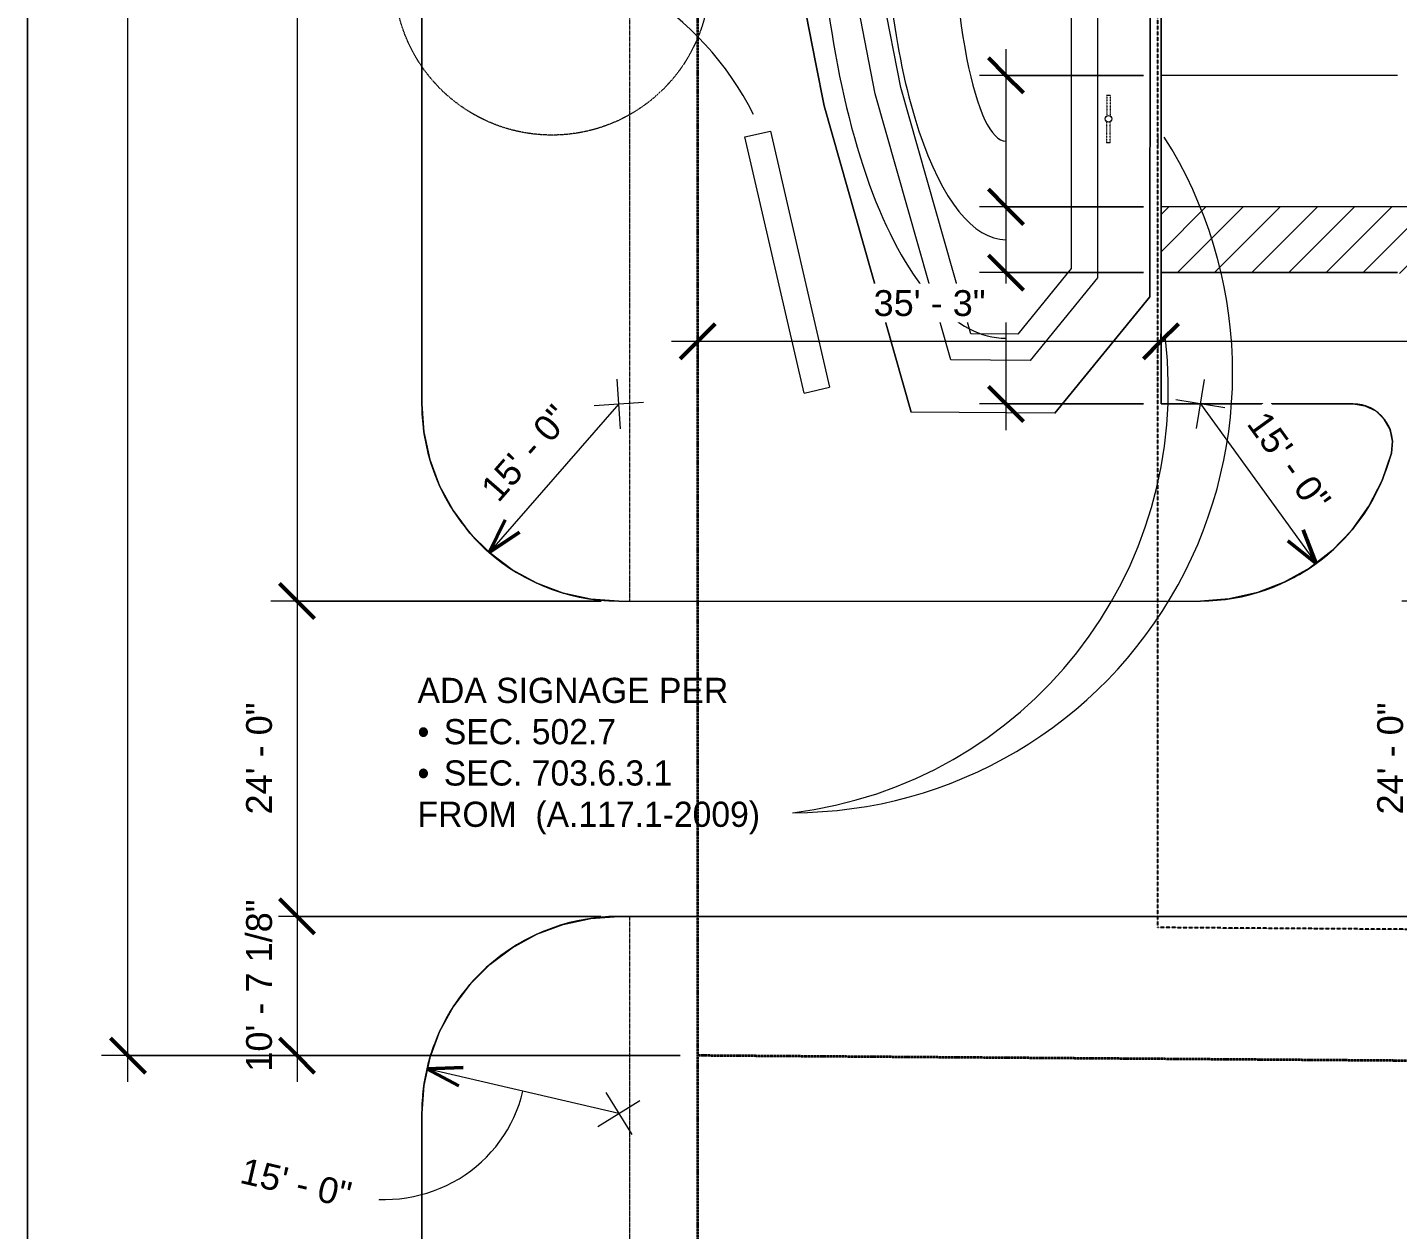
# Model space of a CAD drawing. Header units: inches. Extents: x 20008 to 27263, y -26025 to -19005.
# Drawn here: x 20372 to 21623, y -23677 to -22579 of the extents above; entities that cross this region are included whole.
import ezdxf

# ---------------------------------------------------------------- set-up
doc = ezdxf.new("R2010")
doc.units = ezdxf.units.IN
doc.header["$MEASUREMENT"] = 0
for name, pattern in [('Center 1_4_', [0.53125, 0.25, -0.09375, 0.09375, -0.09375]), ('Dash', [0.25, 0.125, -0.125]), ('Hidden', [0.28125, 0.1875, -0.09375]), ('Hidden 1_8_', [0.1875, 0.125, -0.0625])]:
    doc.linetypes.add(name, pattern=pattern)
for name, color, linetype, lineweight in [('A-ANNO-DIMS', 211, 'Continuous', 9), ('A-ANNO-DIMS-256', 211, 'Continuous', 9), ('A-DETL', 90, 'Continuous', 9), ('A-DETL-GENF', 92, 'Continuous', 9), ('A-DETL-HDLN', 90, 'Hidden 1_8_', 9), ('A-PROP-SBCK', 71, 'Hidden', 25), ('BMP', 80, 'Continuous', 13), ('C-TOPO', 7, 'Continuous', 9), ('Conc', 7, 'Continuous', 13), ('E-LITE-EQPM', 33, 'Continuous', 9), ('E-LITE-EQPM-HDLN', 30, 'Dash', 9), ('EOP-EX', 125, 'Continuous', 13), ('EOP-PR', 4, 'Continuous', 13), ('G-ANNO-TEXT', 231, 'Continuous', 9), ('PAINT', 190, 'Continuous', 9), ('PROP', 3, 'Center 1_4_', 35)]:
    doc.layers.add(name, color=color, linetype=linetype, lineweight=lineweight)
doc.styles.add('Arial_2', font='arial.ttf', dxfattribs={"height": 23.60479})
doc.styles.add('Century Gothic', font='GOTHIC.TTF', dxfattribs={"height": 22.993789})
doc.dimstyles.new('Arrow_-_3_32__Arial', dxfattribs={"dimscale": 12, "dimtxt": 24, "dimasz": 2.666667, "dimexe": 2, "dimexo": 0, "dimgap": 1.333333, "dimtad": 1, "dimjust": 3, "dimdec": 5, "dimrnd": 0.03125, "dimzin": 1, "dimdsep": 46, "dimlunit": 4, "dimtxsty": 'Arial_2', "dimblk1": 'OPEN30', "dimblk2": 'OPEN30', "dimsah": 1, "dimcen": 0.09, "dimazin": 0, "dimtfac": 1, "dimtdec": 4, "dimtix": 1, "dimtmove": 0, "dimatfit": 2, "dimfxl": 1, "dimtvp": 1, "dimtfill": 1, "dimfrac": 2, "dimtolj": 1, "dimtzin": 0, "dimarcsym": 2})
doc.dimstyles.new('Arrow_-_3_32__Arial_1', dxfattribs={"dimscale": 12, "dimtxt": 24, "dimasz": 2.666667, "dimexe": 2, "dimexo": 0, "dimgap": 1.333333, "dimtad": 1, "dimjust": 3, "dimdec": 5, "dimrnd": 0.03125, "dimzin": 1, "dimdsep": 46, "dimlunit": 4, "dimtxsty": 'Arial_2', "dimblk1": 'OPEN30', "dimblk2": 'OPEN30', "dimsah": 1, "dimcen": 0.09, "dimazin": 0, "dimtfac": 1, "dimtdec": 4, "dimtix": 1, "dimtmove": 0, "dimatfit": 2, "dimfxl": 1, "dimtvp": 1, "dimtfill": 1, "dimfrac": 2, "dimtolj": 1, "dimtzin": 0, "dimarcsym": 2})
doc.dimstyles.new('Linear_-_3_32__Arial', dxfattribs={"dimscale": 12, "dimtxt": 24, "dimasz": 2.666667, "dimexe": 2, "dimexo": 1.333333, "dimgap": 1.333333, "dimtad": 1, "dimdec": 4, "dimrnd": 0.0625, "dimzin": 1, "dimdsep": 46, "dimlunit": 4, "dimtxsty": 'Arial_2', "dimblk1": 'OBLIQUE', "dimblk2": 'OBLIQUE', "dimsah": 1, "dimcen": 0.09, "dimdle": 2, "dimazin": 0, "dimtfac": 1, "dimtdec": 4, "dimtix": 1, "dimtmove": 1, "dimatfit": 3, "dimfxl": 1, "dimtvp": 1, "dimtfill": 1, "dimfrac": 2, "dimtolj": 1, "dimtzin": 0, "dimarcsym": 2})
doc.dimstyles.new('Linear_-_3_32__Arial_1', dxfattribs={"dimscale": 12, "dimtxt": 24, "dimasz": 2.666667, "dimexe": 2, "dimexo": 1.333333, "dimgap": 1.333333, "dimtad": 1, "dimdec": 4, "dimrnd": 0.0625, "dimzin": 1, "dimdsep": 46, "dimlunit": 4, "dimtxsty": 'Arial_2', "dimblk1": 'OBLIQUE', "dimblk2": 'OBLIQUE', "dimsah": 1, "dimcen": 0.09, "dimdle": 2, "dimazin": 0, "dimtfac": 1, "dimtdec": 4, "dimtix": 1, "dimtmove": 0, "dimatfit": 3, "dimfxl": 1, "dimtvp": 1, "dimtfill": 1, "dimfrac": 2, "dimtolj": 1, "dimtzin": 0, "dimarcsym": 2})

# ---------------------------------------------------------------- blocks, each defined once
blk = doc.blocks.new('Lighting-Street_Cooper_Navion-Lumark_4-6-LED-Squares - The Caretaker LED-964008-Site Plan - Phase 1')
at = {"layer": 'E-LITE-EQPM'}
blk.add_line((-1.7, -10.7), (1.6, -10.7), dxfattribs=at)
blk.add_circle((0, -32.4), 3, dxfattribs=at)
at = {"layer": 'E-LITE-EQPM-HDLN'}
for p, q in [((-1.5, -10.7), (-1.5, -29.9)), ((1.5, -10.7), (1.5, -29.9))]:
    blk.add_line(p, q, dxfattribs=at)
blk = doc.blocks.new('DIMBLOCK35-Site Plan - Phase 1')
at = {"layer": 'A-ANNO-DIMS-256', "lineweight": 50, "transparency": 16777216}
for p, q in [((21651.2, -19441.1), (21635.2, -19425.1)), ((21651.2, -19441.1), (21667.2, -19457.1)), ((21651.2, -23103.1), (21635.2, -23087.1)), ((21651.2, -23103.1), (21667.2, -23119.1))]:
    blk.add_line(p, q, dxfattribs=at)
at = {"layer": 'A-ANNO-DIMS-256', "transparency": 16777216}
for p, q in [((21651.2, -19417.1), (21651.2, -23103.1)), ((21657.9, -19441.1), (21627.2, -19441.1)), ((21651.2, -19441.1), (21657.9, -19441.1)), ((22015.2, -23103.1), (21627.2, -23103.1)), ((21651.2, -23103.1), (22015.2, -23103.1))]:
    blk.add_line(p, q, dxfattribs=at)
at = {"layer": 'A-ANNO-DIMS-256', "color": 0, "transparency": 16777216, "insert": (21604.6, -21332.1), "char_height": 23.6, "width": 144, "attachment_point": 1, "rotation": 90, "line_spacing_factor": 0.938532, "style": 'Arial_2', "bg_fill": 3, "box_fill_scale": 1.25, "bg_fill_color": 0, "bg_fill_transparency": 0}
blk.add_mtext('305\' - 2"', dxfattribs=at)
blk = doc.blocks.new('_Oblique')
at = {"color": 0, "linetype": 'ByBlock', "lineweight": -2}
blk.add_line((-0.5, -0.5), (0.5, 0.5), dxfattribs=at)
blk = doc.blocks.new('DIMBLOCK36-Site Plan - Phase 1')
at = {"layer": 'A-ANNO-DIMS-256', "lineweight": 50, "transparency": 16777216}
for p, q in [((21651.2, -23103.1), (21635.2, -23087.1)), ((21651.2, -23103.1), (21667.2, -23119.1)), ((21651.2, -23391.1), (21635.2, -23375.1)), ((21651.2, -23391.1), (21667.2, -23407.1))]:
    blk.add_line(p, q, dxfattribs=at)
at = {"layer": 'A-ANNO-DIMS-256', "transparency": 16777216}
for p, q in [((22015.2, -23103.1), (21627.2, -23103.1)), ((21651.2, -23103.1), (21651.2, -23415.1)), ((21651.2, -23103.1), (22015.2, -23103.1)), ((21657.9, -23391.1), (21627.2, -23391.1)), ((21651.2, -23391.1), (21657.9, -23391.1))]:
    blk.add_line(p, q, dxfattribs=at)
at = {"layer": 'A-ANNO-DIMS-256', "color": 0, "transparency": 16777216, "insert": (21604.6, -23298), "char_height": 23.6, "width": 122.289, "attachment_point": 1, "rotation": 90, "line_spacing_factor": 0.938532, "style": 'Arial_2', "bg_fill": 3, "box_fill_scale": 1.25, "bg_fill_color": 0, "bg_fill_transparency": 0}
blk.add_mtext('24\' - 0"', dxfattribs=at)
blk = doc.blocks.new('DIMBLOCK38-Site Plan - Phase 1')
at = {"layer": 'A-ANNO-DIMS-256', "lineweight": 50, "transparency": 16777216}
for p, q in [((20618.5, -19729.1), (20602.5, -19713.1)), ((20618.5, -19729.1), (20634.5, -19745.1)), ((20618.5, -23103.1), (20602.5, -23087.1)), ((20618.5, -23103.1), (20634.5, -23119.1))]:
    blk.add_line(p, q, dxfattribs=at)
at = {"layer": 'A-ANNO-DIMS-256', "transparency": 16777216}
for p, q in [((20896.2, -19729.1), (20594.5, -19729.1)), ((20618.5, -19729.1), (20618.5, -23103.1)), ((20618.5, -19729.1), (20896.2, -19729.1)), ((20896.2, -23103.1), (20594.5, -23103.1)), ((20618.5, -23103.1), (20896.2, -23103.1))]:
    blk.add_line(p, q, dxfattribs=at)
at = {"layer": 'A-ANNO-DIMS-256', "color": 0, "transparency": 16777216, "insert": (20571.9, -21476.1), "char_height": 23.6, "width": 144, "attachment_point": 1, "rotation": 90, "line_spacing_factor": 0.938532, "style": 'Arial_2', "bg_fill": 3, "box_fill_scale": 1.25, "bg_fill_color": 0, "bg_fill_transparency": 0}
blk.add_mtext('281\' - 2"', dxfattribs=at)
blk = doc.blocks.new('DIMBLOCK39-Site Plan - Phase 1')
at = {"layer": 'A-ANNO-DIMS-256', "lineweight": 50, "transparency": 16777216}
for p, q in [((20618.5, -23103.1), (20602.5, -23087.1)), ((20618.5, -23103.1), (20634.5, -23119.1)), ((20618.5, -23391.1), (20602.5, -23375.1)), ((20618.5, -23391.1), (20634.5, -23407.1))]:
    blk.add_line(p, q, dxfattribs=at)
at = {"layer": 'A-ANNO-DIMS-256', "transparency": 16777216}
for p, q in [((20896.2, -23103.1), (20594.5, -23103.1)), ((20618.5, -23103.1), (20618.5, -23391.1)), ((20618.5, -23103.1), (20896.2, -23103.1)), ((20896.2, -23391.1), (20594.5, -23391.1)), ((20618.5, -23391.1), (20896.2, -23391.1))]:
    blk.add_line(p, q, dxfattribs=at)
at = {"layer": 'A-ANNO-DIMS-256', "color": 0, "transparency": 16777216, "insert": (20571.9, -23298), "char_height": 23.6, "width": 122.289, "attachment_point": 1, "rotation": 90, "line_spacing_factor": 0.938532, "style": 'Arial_2', "bg_fill": 3, "box_fill_scale": 1.25, "bg_fill_color": 0, "bg_fill_transparency": 0}
blk.add_mtext('24\' - 0"', dxfattribs=at)
blk = doc.blocks.new('DIMBLOCK40-Site Plan - Phase 1')
at = {"layer": 'A-ANNO-DIMS-256', "lineweight": 50, "transparency": 16777216}
for p, q in [((20618.5, -23391.1), (20602.5, -23375.1)), ((20618.5, -23391.1), (20634.5, -23407.1)), ((20618.5, -23518.2), (20602.5, -23502.2)), ((20618.5, -23518.2), (20634.5, -23534.2))]:
    blk.add_line(p, q, dxfattribs=at)
at = {"layer": 'A-ANNO-DIMS-256', "transparency": 16777216}
for p, q in [((20896.2, -23391.1), (20594.5, -23391.1)), ((20618.5, -23391.1), (20618.5, -23542.2)), ((20618.5, -23391.1), (20896.2, -23391.1)), ((20968.2, -23518.2), (20594.5, -23518.2)), ((20618.5, -23518.2), (20968.2, -23518.2))]:
    blk.add_line(p, q, dxfattribs=at)
at = {"layer": 'A-ANNO-DIMS-256', "color": 0, "transparency": 16777216, "insert": (20571.9, -23532.9), "char_height": 23.605, "width": 187.865, "attachment_point": 1, "rotation": 90, "line_spacing_factor": 0.938532, "style": 'Arial_2', "bg_fill": 3, "box_fill_scale": 1.25, "bg_fill_color": 0, "bg_fill_transparency": 0}
blk.add_mtext('10\' - 7 1/8"', dxfattribs=at)
blk = doc.blocks.new('DIMBLOCK43-Site Plan - Phase 1')
at = {"layer": 'A-ANNO-DIMS-256', "transparency": 16777216}
for p, q in [((20913.8, -22945.7), (20910.7, -22900.5)), ((20912.2, -22923.1), (20793.9, -23058.7)), ((20889.7, -22924.6), (20934.8, -22921.6))]:
    blk.add_line(p, q, dxfattribs=at)
at = {"layer": 'A-ANNO-DIMS-256', "lineweight": 50, "transparency": 16777216}
for q in [(20808.4, -23028.9), (20821.4, -23040.2)]:
    blk.add_line((20793.9, -23058.7), q, dxfattribs=at)
at = {"layer": 'A-ANNO-DIMS-256', "transparency": 16777216}
blk.add_arc((20912.2, -22923.1), 180, 221.2422, 236.5211, dxfattribs=at)
at = {"layer": 'A-ANNO-DIMS-256', "color": 0, "transparency": 16777216, "insert": (20784.4, -22998.6), "char_height": 23.6, "width": 122.289, "attachment_point": 1, "rotation": 48.8817, "line_spacing_factor": 0.938532, "style": 'Arial_2', "bg_fill": 3, "box_fill_scale": 1.25, "bg_fill_color": 0, "bg_fill_transparency": 0}
blk.add_mtext('15\' - 0"', dxfattribs=at)
blk = doc.blocks.new('_Open30')
at = {"color": 0, "linetype": 'ByBlock', "lineweight": -2}
for p, q in [((-1, 0.268), (0, 0)), ((0, 0), (-1, -0.268)), ((0, 0), (-1, 0))]:
    blk.add_line(p, q, dxfattribs=at)
blk = doc.blocks.new('DIMBLOCK44-Site Plan - Phase 1')
at = {"layer": 'A-ANNO-DIMS-256', "lineweight": 50, "transparency": 16777216}
for q in [(20770, -23529.2), (20766.1, -23545.9)]:
    blk.add_line((20736.9, -23530.3), q, dxfattribs=at)
at = {"layer": 'A-ANNO-DIMS-256', "transparency": 16777216}
for p, q in [((20912.2, -23571.1), (20736.9, -23530.3)), ((20900.3, -23551.9), (20924.2, -23590.3)), ((20893, -23583), (20931.4, -23559.1))]:
    blk.add_line(p, q, dxfattribs=at)
blk.add_arc((20912.2, -23571.1), 180, 159.265, 174.5439, dxfattribs=at)
blk.add_ellipse((20696.1, -23520.8), major_axis=(-128.5, 29.9), ratio=0.975635, start_param=1.570796, end_param=3.141593, dxfattribs=at)
at = {"layer": 'A-ANNO-DIMS-256', "color": 0, "transparency": 16777216, "insert": (20570.4, -23611.2), "char_height": 23.6, "width": 122.289, "attachment_point": 1, "rotation": 346.9044, "line_spacing_factor": 0.938532, "style": 'Arial_2', "bg_fill": 3, "box_fill_scale": 1.25, "bg_fill_color": 0, "bg_fill_transparency": 0}
blk.add_mtext('15\' - 0"', dxfattribs=at)
blk = doc.blocks.new('DIMBLOCK54-Site Plan - Phase 1')
at = {"layer": 'A-ANNO-DIMS-256', "lineweight": 50, "transparency": 16777216}
for p, q in [((20464, -19438.2), (20448, -19422.2)), ((20464, -19438.2), (20480, -19454.2)), ((20464, -23518.2), (20448, -23502.2)), ((20464, -23518.2), (20480, -23534.2))]:
    blk.add_line(p, q, dxfattribs=at)
at = {"layer": 'A-ANNO-DIMS-256', "transparency": 16777216}
for p, q in [((21388.2, -19438.2), (20440, -19438.2)), ((20464, -23542.2), (20464, -19438.2)), ((20464, -19438.2), (21388.2, -19438.2)), ((20968.2, -23518.2), (20440, -23518.2)), ((20464, -23518.2), (20968.2, -23518.2))]:
    blk.add_line(p, q, dxfattribs=at)
at = {"layer": 'A-ANNO-DIMS-256', "color": 0, "transparency": 16777216, "insert": (20417.4, -21538.2), "char_height": 23.6, "width": 144, "attachment_point": 1, "rotation": 90, "line_spacing_factor": 0.938532, "style": 'Arial_2', "bg_fill": 3, "box_fill_scale": 1.25, "bg_fill_color": 0, "bg_fill_transparency": 0}
blk.add_mtext('340\' - 0"', dxfattribs=at)
blk = doc.blocks.new('DIMBLOCK59-Site Plan - Phase 1')
at = {"layer": 'A-ANNO-DIMS-256', "transparency": 16777216}
for p, q in [((21265.6, -22599.1), (21265.6, -22743.1)), ((21391.2, -22623.1), (21241.6, -22623.1)), ((21265.6, -22623.1), (21391.2, -22623.1)), ((21391.2, -22743.1), (21241.6, -22743.1)), ((21265.6, -22743.1), (21391.2, -22743.1))]:
    blk.add_line(p, q, dxfattribs=at)
at = {"layer": 'A-ANNO-DIMS-256', "lineweight": 50, "transparency": 16777216}
for p, q in [((21265.6, -22623.1), (21249.6, -22607.1)), ((21265.6, -22623.1), (21281.6, -22639.1)), ((21265.6, -22743.1), (21249.6, -22727.1)), ((21265.6, -22743.1), (21281.6, -22759.1))]:
    blk.add_line(p, q, dxfattribs=at)
at = {"layer": 'A-ANNO-DIMS-256', "transparency": 16777216}
blk.add_ellipse((21265.6, -22423.3), major_axis=(0, 259.8), ratio=0.194924, start_param=1.570796, end_param=3.141593, dxfattribs=at)
at = {"layer": 'A-ANNO-DIMS-256', "color": 0, "transparency": 16777216, "insert": (21202.8, -22423.3), "char_height": 23.605, "width": 537.009, "attachment_point": 1, "rotation": 90, "line_spacing_factor": 0.938532, "style": 'Arial_2', "bg_fill": 3, "box_fill_scale": 1.25, "bg_fill_color": 0, "bg_fill_transparency": 0}
blk.add_mtext('10\' - 0" (ACCESSIBLE STALL)', dxfattribs=at)
blk = doc.blocks.new('DIMBLOCK60-Site Plan - Phase 1')
at = {"layer": 'A-ANNO-DIMS-256', "lineweight": 50, "transparency": 16777216}
for p, q in [((21265.6, -22743.1), (21249.6, -22727.1)), ((21265.6, -22743.1), (21281.6, -22759.1)), ((21265.6, -22803.1), (21249.6, -22787.1)), ((21265.6, -22803.1), (21281.6, -22819.1))]:
    blk.add_line(p, q, dxfattribs=at)
at = {"layer": 'A-ANNO-DIMS-256', "transparency": 16777216}
for p, q in [((21391.2, -22743.1), (21241.6, -22743.1)), ((21265.6, -22743.1), (21265.6, -22803.1)), ((21265.6, -22743.1), (21391.2, -22743.1)), ((21391.2, -22803.1), (21241.6, -22803.1)), ((21265.6, -22803.1), (21391.2, -22803.1))]:
    blk.add_line(p, q, dxfattribs=at)
blk.add_ellipse((21265.6, -22434.3), major_axis=(0, 338.8), ratio=0.331354, start_param=1.570796, end_param=3.141593, dxfattribs=at)
at = {"layer": 'A-ANNO-DIMS-256', "color": 0, "transparency": 16777216, "insert": (21141.1, -22434.3), "char_height": 23.605, "width": 421.809, "attachment_point": 1, "rotation": 90, "line_spacing_factor": 0.938532, "style": 'Arial_2', "bg_fill": 3, "box_fill_scale": 1.25, "bg_fill_color": 0, "bg_fill_transparency": 0}
blk.add_mtext('5\' - 0" (ACCESS AISLE)', dxfattribs=at)
blk = doc.blocks.new('DIMBLOCK61-Site Plan - Phase 1')
at = {"layer": 'A-ANNO-DIMS-256', "lineweight": 50, "transparency": 16777216}
for p, q in [((21265.6, -22803.1), (21249.6, -22787.1)), ((21265.6, -22803.1), (21281.6, -22819.1)), ((21265.6, -22923.1), (21249.6, -22907.1)), ((21265.6, -22923.1), (21281.6, -22939.1))]:
    blk.add_line(p, q, dxfattribs=at)
at = {"layer": 'A-ANNO-DIMS-256', "transparency": 16777216}
for p, q in [((21391.2, -22803.1), (21241.6, -22803.1)), ((21265.6, -22803.1), (21265.6, -22947.1)), ((21265.6, -22803.1), (21391.2, -22803.1)), ((21391.2, -22923.1), (21241.6, -22923.1)), ((21265.6, -22923.1), (21391.2, -22923.1))]:
    blk.add_line(p, q, dxfattribs=at)
blk.add_ellipse((21265.6, -22410.6), major_axis=(0, 452.5), ratio=0.380424, start_param=1.570796, end_param=3.141593, dxfattribs=at)
at = {"layer": 'A-ANNO-DIMS-256', "color": 0, "transparency": 16777216, "insert": (21081.2, -22410.6), "char_height": 23.605, "width": 628.726, "attachment_point": 1, "rotation": 90, "line_spacing_factor": 0.938532, "style": 'Arial_2', "bg_fill": 3, "box_fill_scale": 1.25, "bg_fill_color": 0, "bg_fill_transparency": 0}
blk.add_mtext('10\' - 0" (VAN ACCESSIBLE STALL)', dxfattribs=at)
blk = doc.blocks.new('DIMBLOCK62-Site Plan - Phase 1')
at = {"layer": 'A-ANNO-DIMS-256', "transparency": 16777216}
for p, q in [((21439.7, -22945.4), (21446.8, -22900.7)), ((21465.6, -22926.7), (21420.9, -22919.5)), ((21443.2, -22923.1), (21548.8, -23068.9))]:
    blk.add_line(p, q, dxfattribs=at)
at = {"layer": 'A-ANNO-DIMS-256', "lineweight": 50, "transparency": 16777216}
for q in [(21537, -23038), (21523.1, -23048)]:
    blk.add_line((21548.8, -23068.9), q, dxfattribs=at)
at = {"layer": 'A-ANNO-DIMS-256', "transparency": 16777216}
blk.add_arc((21443.2, -22923.1), 180, 298.2553, 313.5341, dxfattribs=at)
at = {"layer": 'A-ANNO-DIMS-256', "color": 0, "transparency": 16777216, "insert": (21503.9, -22927.4), "char_height": 23.6, "width": 122.289, "attachment_point": 1, "rotation": 305.8947, "line_spacing_factor": 0.938532, "style": 'Arial_2', "bg_fill": 3, "box_fill_scale": 1.25, "bg_fill_color": 0, "bg_fill_transparency": 0}
blk.add_mtext('15\' - 0"', dxfattribs=at)
blk = doc.blocks.new('DIMBLOCK71-Site Plan - Phase 1')
at = {"layer": 'A-ANNO-DIMS-256', "lineweight": 50, "transparency": 16777216}
for p, q in [((20984.2, -22865.8), (21000.2, -22849.8)), ((21407.2, -22865.8), (21423.2, -22849.8)), ((20984.2, -22865.8), (20968.2, -22881.8)), ((21407.2, -22865.8), (21391.2, -22881.8))]:
    blk.add_line(p, q, dxfattribs=at)
at = {"layer": 'A-ANNO-DIMS-256', "transparency": 16777216}
for p, q in [((20960.2, -22865.8), (21407.2, -22865.8)), ((20984.2, -22859.1), (20984.2, -22889.8)), ((20984.2, -22865.8), (20984.2, -22859.1)), ((21407.2, -22859.1), (21407.2, -22889.8)), ((21407.2, -22865.8), (21407.2, -22859.1))]:
    blk.add_line(p, q, dxfattribs=at)
at = {"layer": 'A-ANNO-DIMS-256', "color": 0, "transparency": 16777216, "insert": (21144.8, -22819.2), "char_height": 23.6, "width": 122.289, "attachment_point": 1, "line_spacing_factor": 0.938532, "style": 'Arial_2', "bg_fill": 3, "box_fill_scale": 1.25, "bg_fill_color": 0, "bg_fill_transparency": 0}
blk.add_mtext('35\' - 3"', dxfattribs=at)
blk = doc.blocks.new('DIMBLOCK72-Site Plan - Phase 1')
at = {"layer": 'A-ANNO-DIMS-256', "transparency": 16777216}
for p, q in [((22058.1, -22806.8), (22058.1, -22889.8)), ((22058.1, -22865.8), (22058.1, -22806.8)), ((21407.2, -22859.1), (21407.2, -22889.8)), ((21407.2, -22865.8), (21407.2, -22859.1)), ((21407.2, -22865.8), (22058.1, -22865.8))]:
    blk.add_line(p, q, dxfattribs=at)
at = {"layer": 'A-ANNO-DIMS-256', "lineweight": 50, "transparency": 16777216}
for p, q in [((21407.2, -22865.8), (21423.2, -22849.8)), ((22058.1, -22865.8), (22074.1, -22849.8)), ((21407.2, -22865.8), (21391.2, -22881.8)), ((22058.1, -22865.8), (22042.1, -22881.8))]:
    blk.add_line(p, q, dxfattribs=at)
at = {"layer": 'A-ANNO-DIMS-256', "color": 0, "transparency": 16777216, "insert": (21654.4, -22819.2), "char_height": 23.605, "width": 187.865, "attachment_point": 1, "line_spacing_factor": 0.938532, "style": 'Arial_2', "bg_fill": 3, "box_fill_scale": 1.25, "bg_fill_color": 0, "bg_fill_transparency": 0}
blk.add_mtext('54\' - 2 7/8"', dxfattribs=at)

msp = doc.modelspace()

# ---------------------------------------------------------------- hatches: boundary and pattern name
at = {"layer": 'A-DETL-GENF'}
h = msp.add_hatch(dxfattribs=at)
h.set_pattern_fill('FP_35', color=9, style=0, pattern_type=2)
h.set_pattern_definition([(45, (0, 0), (-16.970563, 16.970563), [])])
h.paths.add_polyline_path([(21863.235225, -22952.067479), (21911.235225, -22952.067479), (21911.235225, -22892.070698), (21880.349, -22892.070698), (21640.343814, -22743.085554), (21407.235225, -22743.085554), (21407.235225, -22803.085554), (21623.235225, -22803.085554)], flags=0)

# ---------------------------------------------------------------- linework, layer by layer
at = {"layer": 'A-DETL'}
for p, q in [((21027.334615, -22679.288371), (21050.719497, -22673.889545)), ((21081.322868, -22913.137186), (21027.334615, -22679.288371)), ((21050.719497, -22673.889545), (21104.70775, -22907.738361)), ((21404.735225, -22688.069088), (21404.735225, -22676.069088)), ((21404.735225, -22874.069088), (21404.735225, -22862.069088)), ((21081.322868, -22913.137186), (21104.70775, -22907.738361))]:
    msp.add_line(p, q, dxfattribs=at)
at = {"layer": 'A-DETL-HDLN'}
for p, q in [((20922.235225, -23103.085554), (20922.235225, -19729.085554)), ((20922.235225, -26001.602101), (20922.235225, -23391.085554))]:
    msp.add_line(p, q, dxfattribs=at)
msp.add_circle((20851.177101, -22533.584291), 144, dxfattribs=at)
at = {"layer": 'A-PROP-SBCK'}
for p, q in [((21404.235225, -23401.253705), (21404.235225, -19198.180554)), ((23472.145187, -23416.400504), (21404.235225, -23401.253705))]:
    msp.add_line(p, q, dxfattribs=at)
at = {"layer": 'BMP'}
for p, q in [((21326.833739, -19946.555563), (21325.162085, -22799.518347)), ((21350.834664, -19944.984334), (21349.157081, -22808.066025)), ((21398.836513, -19941.841877), (21397.147072, -22825.161381)), ((21146.384577, -22639.801581), (21095.225705, -22378.516766)), ((21169.745044, -22634.20781), (21119.187369, -22375.9935)), ((21099.663643, -22650.989122), (21047.302377, -22383.563299)), ((21215.436262, -22882.947735), (21146.384577, -22639.801581)), ((21233.607113, -22859.080187), (21169.745044, -22634.20781)), ((21179.094559, -22930.682831), (21099.663643, -22650.989122)), ((21325.162085, -22799.518347), (21276.36223, -22859.393355)), ((21349.157081, -22808.066025), (21287.694959, -22883.477008)), ((21397.147072, -22825.161381), (21310.360418, -22931.644313)), ((21276.36223, -22859.393355), (21233.607113, -22859.080187)), ((21287.694959, -22883.477008), (21215.436262, -22882.947735)), ((21310.360418, -22931.644313), (21179.094559, -22930.682831))]:
    msp.add_line(p, q, dxfattribs=at)
at = {"layer": 'C-TOPO'}
for p, q in [((20372.235352, -23271.508301), (20372.235352, -19120.002101)), ((20372.235352, -19120.002101), (20372.235352, -23271.508301)), ((20732.235352, -19909.085449), (20732.235352, -22923.084961)), ((20732.235352, -22923.084961), (20732.235352, -19909.085449)), ((21407.235352, -22743.085554), (21407.235352, -22323.827637)), ((21407.235352, -22323.827637), (21407.235352, -22743.085554)), ((21397.435547, -22332.80127), (21397.146973, -22825.161621)), ((21397.146973, -22825.161621), (21397.435547, -22332.80127)), ((21092.103516, -22612.374023), (21047.302734, -22383.563965)), ((21047.302734, -22383.563965), (21092.103516, -22612.374023)), ((21099.663574, -22650.98877), (21092.103516, -22612.374023)), ((21092.103516, -22612.374023), (21099.663574, -22650.98877)), ((21179.094727, -22930.683105), (21099.663574, -22650.98877)), ((21099.663574, -22650.98877), (21179.094727, -22930.683105)), ((21407.235352, -22803.085554), (21407.235352, -22743.085554)), ((21407.235352, -22743.085554), (21407.235352, -22803.085554)), ((21407.235352, -22923.084961), (21407.235352, -22803.085554)), ((21407.235352, -22803.085554), (21407.235352, -22923.084961)), ((21310.36084, -22931.644043), (21397.146973, -22825.161621)), ((21310.36084, -22931.644043), (21397.146973, -22825.161621)), ((20732.235352, -22923.084961), (20733.496582, -22940.726074)), ((20733.496582, -22940.726074), (20732.235352, -22923.084961)), ((21310.36084, -22931.644043), (21179.094727, -22930.683105)), ((21310.36084, -22931.644043), (21179.094727, -22930.683105)), ((21582.662109, -22923.084961), (21407.235352, -22923.084961)), ((21407.235352, -22923.084961), (21582.662109, -22923.084961)), ((21593.436035, -22924.73584), (21582.662109, -22923.084961)), ((21582.662109, -22923.084961), (21593.436035, -22924.73584)), ((21603.221191, -22929.533203), (21593.436035, -22924.73584)), ((21593.436035, -22924.73584), (21603.221191, -22929.533203)), ((21611.122559, -22937.040527), (21603.221191, -22929.533203)), ((21603.221191, -22929.533203), (21611.122559, -22937.040527)), ((20733.496582, -22940.726074), (20734.067871, -22948.702148)), ((20734.067871, -22948.702148), (20733.496582, -22940.726074)), ((21616.416504, -22946.567871), (21611.122559, -22937.040527)), ((21611.122559, -22937.040527), (21616.416504, -22946.567871)), ((20734.067871, -22948.702148), (20739.525879, -22973.797852)), ((20739.525879, -22973.797852), (20734.067871, -22948.702148)), ((21618.615234, -22957.242188), (21616.416504, -22946.567871)), ((21616.416504, -22946.567871), (21618.615234, -22957.242188)), ((21609.086426, -22993.038574), (21617.519531, -22968.084961)), ((21617.519531, -22968.084961), (21609.086426, -22993.038574)), ((21617.519531, -22968.084961), (21618.615234, -22957.242188)), ((21618.615234, -22957.242188), (21617.519531, -22968.084961)), ((20739.525879, -22973.797852), (20748.500977, -22997.86084)), ((20748.500977, -22997.86084), (20739.525879, -22973.797852)), ((21597.102539, -23016.492188), (21609.086426, -22993.038574)), ((21609.086426, -22993.038574), (21597.102539, -23016.492188)), ((20748.500977, -22997.86084), (20760.810059, -23020.400391)), ((20760.810059, -23020.400391), (20748.500977, -22997.86084)), ((21581.824219, -23037.946289), (21597.102539, -23016.492188)), ((21597.102539, -23016.492188), (21581.824219, -23037.946289)), ((20760.810059, -23020.400391), (20776.199707, -23040.960938)), ((20776.199707, -23040.960938), (20760.810059, -23020.400391)), ((20776.199707, -23040.960938), (20794.36084, -23059.120605)), ((20794.36084, -23059.120605), (20776.199707, -23040.960938)), ((21563.578125, -23056.942383), (21581.824219, -23037.946289)), ((21581.824219, -23037.946289), (21563.578125, -23056.942383)), ((20794.36084, -23059.120605), (20814.919922, -23074.511719)), ((20814.919922, -23074.511719), (20794.36084, -23059.120605)), ((21542.755371, -23073.071777), (21563.578125, -23056.942383)), ((21563.578125, -23056.942383), (21542.755371, -23073.071777)), ((20814.919922, -23074.511719), (20837.460938, -23086.819336)), ((20837.460938, -23086.819336), (20814.919922, -23074.511719)), ((21519.802734, -23085.98877), (21542.755371, -23073.071777)), ((21542.755371, -23073.071777), (21519.802734, -23085.98877)), ((20837.460938, -23086.819336), (20861.523926, -23095.794434)), ((20861.523926, -23095.794434), (20837.460938, -23086.819336)), ((21495.209473, -23095.417969), (21519.802734, -23085.98877)), ((21519.802734, -23085.98877), (21495.209473, -23095.417969)), ((20861.523926, -23095.794434), (20886.618164, -23101.253906)), ((20886.618164, -23101.253906), (20861.523926, -23095.794434)), ((20912.235352, -23103.084961), (20886.618164, -23101.253906)), ((20912.235352, -23103.084961), (20886.618164, -23101.253906)), ((20912.235352, -23103.084961), (21443.235352, -23103.084961)), ((20912.235352, -23103.084961), (21443.235352, -23103.084961)), ((21443.235352, -23103.084961), (21469.50293, -23101.158691)), ((21469.50293, -23101.158691), (21443.235352, -23103.084961)), ((21469.50293, -23101.158691), (21495.209473, -23095.417969)), ((21495.209473, -23095.417969), (21469.50293, -23101.158691)), ((20372.235352, -26001.602101), (20372.235352, -23271.508301)), ((20372.235352, -23271.508301), (20372.235352, -26001.602101)), ((20886.618164, -23392.91748), (20861.523926, -23398.376953)), ((20861.523926, -23398.376953), (20886.618164, -23392.91748)), ((20912.235352, -23391.084961), (20886.618164, -23392.91748)), ((20886.618164, -23392.91748), (20912.235352, -23391.084961)), ((23326.511719, -23391.084961), (20912.235352, -23391.084961)), ((20912.235352, -23391.084961), (23326.511719, -23391.084961)), ((20861.523926, -23398.376953), (20837.460938, -23407.352051)), ((20837.460938, -23407.352051), (20861.523926, -23398.376953)), ((20837.460938, -23407.352051), (20814.919922, -23419.659668)), ((20814.919922, -23419.659668), (20837.460938, -23407.352051)), ((20814.919922, -23419.659668), (20794.36084, -23435.050781)), ((20794.36084, -23435.050781), (20814.919922, -23419.659668)), ((20794.36084, -23435.050781), (20776.199707, -23453.210449)), ((20776.199707, -23453.210449), (20794.36084, -23435.050781)), ((20776.199707, -23453.210449), (20760.810059, -23473.769531)), ((20760.810059, -23473.769531), (20776.199707, -23453.210449)), ((20760.810059, -23473.769531), (20748.500977, -23496.310547)), ((20748.500977, -23496.310547), (20760.810059, -23473.769531)), ((20748.500977, -23496.310547), (20739.525879, -23520.373535)), ((20739.525879, -23520.373535), (20748.500977, -23496.310547)), ((20739.525879, -23520.373535), (20734.067871, -23545.469238)), ((20734.067871, -23545.469238), (20739.525879, -23520.373535)), ((20734.067871, -23545.469238), (20732.235352, -23571.084961)), ((20732.235352, -23571.084961), (20734.067871, -23545.469238)), ((20732.235352, -23571.084961), (20732.235352, -26001.602101)), ((20732.235352, -26001.602101), (20732.235352, -23571.084961))]:
    msp.add_line(p, q, dxfattribs=at)
at = {"layer": 'Conc'}
for p, q in [((21407.235225, -22743.085554), (21407.235225, -19989.335554)), ((21407.235225, -22803.085554), (21407.235225, -22743.085554)), ((21407.235225, -22923.085554), (21407.235225, -22803.085554))]:
    msp.add_line(p, q, dxfattribs=at)
at = {"layer": 'EOP-EX'}
for p, q in [((20372.235225, -26001.602101), (20372.235225, -19120.002101)), ((20732.235225, -22923.085554), (20732.235225, -19909.085554)), ((20732.235225, -26001.602101), (20732.235225, -23571.085554))]:
    msp.add_line(p, q, dxfattribs=at)
at = {"layer": 'EOP-PR'}
for p, q in [((21407.235225, -22803.085554), (21407.235225, -22923.085554)), ((21582.662626, -22923.085554), (21407.235225, -22923.085554)), ((20912.235225, -23103.085554), (21443.235225, -23103.085554)), ((23326.51184, -23391.085554), (20912.235225, -23391.085554))]:
    msp.add_line(p, q, dxfattribs=at)
for centre, radius, start, end in [((20912.235225, -22923.085554), 180, 180, 270), ((21582.662626, -22959.085554), 36, 345.522487814, 90), ((21443.235225, -22923.085554), 180, 270, 345.522487814), ((20912.235225, -23571.085554), 180, 90, 180)]:
    msp.add_arc(centre, radius, start, end, dxfattribs=at)
at = {"layer": 'G-ANNO-TEXT', "color": 145}
for centre, radius, start, end in [((21070.741268, -22894.482381), 401.877022, 270, 32.351225547), ((21023.743506, -22909.074774), 390.125843, 276.919125168, 6.70783359)]:
    msp.add_arc(centre, radius, start, end, dxfattribs=at)
at = {"layer": 'PAINT'}
for p, q in [((21623.235225, -22623.085554), (21407.235225, -22623.085554)), ((21623.235225, -22743.085554), (21407.235225, -22743.085554)), ((21640.343814, -22743.085554), (21407.235225, -22743.085554)), ((21407.235225, -22743.085554), (21407.235225, -22803.085554)), ((21623.235225, -22803.085554), (21407.235225, -22803.085554)), ((21407.235225, -22803.085554), (21623.235225, -22803.085554))]:
    msp.add_line(p, q, dxfattribs=at)
at = {"layer": 'PROP'}
for p, q in [((20984.235225, -23518.180554), (20984.235225, -19120.002101)), ((20984.235225, -26001.602101), (20984.235225, -23518.180554)), ((23352.161473, -23535.52488), (20984.235225, -23518.180554))]:
    msp.add_line(p, q, dxfattribs=at)

# ---------------------------------------------------------------- block references
at = {"layer": 'E-LITE-EQPM'}
msp.add_blockref('Lighting-Street_Cooper_Navion-Lumark_4-6-LED-Squares - The Caretaker LED-964008-Site Plan - Phase 1', (21359.282998, -22630.363642), dxfattribs=at)
at = {"layer": 'E-LITE-EQPM', "rotation": 180}
msp.add_blockref('Lighting-Street_Cooper_Navion-Lumark_4-6-LED-Squares - The Caretaker LED-964008-Site Plan - Phase 1', (21359.187453, -22695.241978), dxfattribs=at)

# ---------------------------------------------------------------- next in the draw order: dimensions: what is measured, and where the dimension line sits
at = {"layer": 'A-ANNO-DIMS'}
for base, p1, p2, override, picture, middle in [((21651.224704, -23103.085554), (21673.852121, -19441.085554), (22031.235225, -23103.085554), {"dimpost": '<>', "dimfxl": 3679.397598}, 'DIMBLOCK35-Site Plan - Phase 1', (21623.164685, -21272.085554)), ((20618.533633, -23103.085554), (20912.235225, -19729.085554), (20912.235225, -23103.085554), {"dimpost": '<>', "dimfxl": 3374}, 'DIMBLOCK38-Site Plan - Phase 1', (20590.481665, -21416.085554))]:
    dim = msp.add_linear_dim(base=base, p1=p1, p2=p2, angle=90, dimstyle='Linear_-_3_32__Arial_1', override=override, dxfattribs=at)
    dim.commit()
    dim.dimension.update_dxf_attribs({"geometry": picture, "text_midpoint": middle})
dim = msp.add_radius_dim(center=(21443.235225, -22923.085554), mpoint=(21548.768756, -23068.902816), dimstyle='Arrow_-_3_32__Arial_1', override={"dimpost": '<>'}, dxfattribs=at)
dim.commit()
dim.dimension.update_dxf_attribs({"geometry": 'DIMBLOCK62-Site Plan - Phase 1', "text_midpoint": (21509.346017, -22966.585855)})

# ---------------------------------------------------------------- next in the draw order: dimensions: what is measured, and where the dimension line sits
dim = msp.add_radius_dim(center=(20912.235225, -22923.085554), mpoint=(20793.864311, -23058.689118), dimstyle='Arrow_-_3_32__Arial_1', override={"dimpost": '<>'}, dxfattribs=at)
dim.commit()
dim.dimension.update_dxf_attribs({"geometry": 'DIMBLOCK43-Site Plan - Phase 1', "text_midpoint": (20842.438589, -22960.386257)})
for base, p1, p2, override, picture, middle in [((20618.533633, -23391.085554), (20912.235225, -23103.085554), (20912.235225, -23391.085554), {"dimpost": '<>', "dimfxl": 288}, 'DIMBLOCK39-Site Plan - Phase 1', (20590.481665, -23247.085554)), ((21651.224704, -23391.085554), (22031.235225, -23103.085554), (21673.852121, -23391.085554), {"dimpost": '<>', "dimfxl": 458.984404}, 'DIMBLOCK36-Site Plan - Phase 1', (21623.172736, -23247.085554))]:
    dim = msp.add_linear_dim(base=base, p1=p1, p2=p2, angle=90, dimstyle='Linear_-_3_32__Arial_1', override=override, dxfattribs=at)
    dim.commit()
    dim.dimension.update_dxf_attribs({"geometry": picture, "text_midpoint": middle})

# ---------------------------------------------------------------- next in the draw order: texts
at = {"layer": 'G-ANNO-TEXT', "color": 145, "attachment_point": 1, "line_spacing_factor": 0.984117, "style": 'Century Gothic'}
for s, insert, char_height, width in [('ADA SIGNAGE PER', (20728.421268, -23173.175138), 22.99378882, 327.16876664), ('•', (20728.421268, -23210.889424), 22.993789, 21.8988465), ('SEC. 502.7', (20752.421268, -23210.889424), 22.9937888, 180.44649512), ('•', (20728.421268, -23248.603709), 22.993789, 21.8988465), ('SEC. 703.6.3.1', (20752.421268, -23248.603709), 22.99378882, 241.76326531), ('FROM  (A.117.1-2009)', (20728.421268, -23286.317995), 22.99378882, 375.34622893)]:
    msp.add_mtext(s, dxfattribs=dict(at, insert=insert, char_height=char_height, width=width))

# ---------------------------------------------------------------- next in the draw order: dimensions: what is measured, and where the dimension line sits
at = {"layer": 'A-ANNO-DIMS'}
dim = msp.add_linear_dim(base=(20618.533633, -23518.180554), p1=(20912.235225, -23391.085554), p2=(20984.235225, -23518.180554), angle=90, dimstyle='Linear_-_3_32__Arial_1', override={"dimpost": '<>', "dimfxl": 146.072376}, dxfattribs=at)
dim.commit()
dim.dimension.update_dxf_attribs({"geometry": 'DIMBLOCK40-Site Plan - Phase 1', "text_midpoint": (20590.3287, -23454.633054)})

# ---------------------------------------------------------------- next in the draw order: dimensions: what is measured, and where the dimension line sits
dim = msp.add_radius_dim(center=(20912.235225, -23571.085554), mpoint=(20736.916409, -23530.301823), dimstyle='Arrow_-_3_32__Arial', override={"dimpost": '<>'}, dxfattribs=at)
dim.commit()
dim.dimension.update_dxf_attribs({"geometry": 'DIMBLOCK44-Site Plan - Phase 1', "text_midpoint": (20846.515623, -23526.996476)})

# ---------------------------------------------------------------- next in the draw order: dimensions: what is measured, and where the dimension line sits
dim = msp.add_linear_dim(base=(20464.04509, -19438.180554), p1=(20984.235225, -23518.180554), p2=(21404.235225, -19438.180554), angle=90, dimstyle='Linear_-_3_32__Arial_1', override={"dimpost": '<>', "dimfxl": 4101.560679}, dxfattribs=at)
dim.commit()
dim.dimension.update_dxf_attribs({"geometry": 'DIMBLOCK54-Site Plan - Phase 1', "text_midpoint": (20435.985071, -21478.180554)})

# ---------------------------------------------------------------- next in the draw order: linework, layer by layer
at = {"layer": 'G-ANNO-TEXT', "color": 145}
msp.add_arc((20785.764822, -22783.411221), 278.739226, 26.57508573, 90, dxfattribs=at)

# ---------------------------------------------------------------- next in the draw order: dimensions: what is measured, and where the dimension line sits
at = {"layer": 'A-ANNO-DIMS'}
dim = msp.add_linear_dim(base=(21265.553693, -22743.085554), p1=(21407.235225, -22623.085554), p2=(21407.235225, -22743.085554), angle=90, dimstyle='Linear_-_3_32__Arial', override={"dimpost": '<>(ACCESSIBLE STALL)', "dimfxl": 120}, dxfattribs=at)
dim.commit()
dim.dimension.update_dxf_attribs({"geometry": 'DIMBLOCK59-Site Plan - Phase 1', "text_midpoint": (21218.498454, -22154.823027), "dimtype": 160, "text_rotation": 90})

# ---------------------------------------------------------------- next in the draw order: dimensions: what is measured, and where the dimension line sits
dim = msp.add_linear_dim(base=(21265.553693, -22803.085554), p1=(21407.235225, -22743.085554), p2=(21407.235225, -22803.085554), angle=90, dimstyle='Linear_-_3_32__Arial', override={"dimpost": '<>(ACCESS AISLE)', "dimfxl": 60}, dxfattribs=at)
dim.commit()
dim.dimension.update_dxf_attribs({"geometry": 'DIMBLOCK60-Site Plan - Phase 1', "text_midpoint": (21156.858494, -22223.349508), "dimtype": 160, "text_rotation": 90})

# ---------------------------------------------------------------- next in the draw order: dimensions: what is measured, and where the dimension line sits
dim = msp.add_linear_dim(base=(21265.553693, -22923.085554), p1=(21407.235225, -22803.085554), p2=(21407.235225, -22923.085554), angle=90, dimstyle='Linear_-_3_32__Arial', override={"dimpost": '<>(VAN ACCESSIBLE STALL)', "dimfxl": 120}, dxfattribs=at)
dim.commit()
dim.dimension.update_dxf_attribs({"geometry": 'DIMBLOCK61-Site Plan - Phase 1', "text_midpoint": (21096.979676, -22096.196218), "dimtype": 160, "text_rotation": 90})

# ---------------------------------------------------------------- next in the draw order: dimensions: what is measured, and where the dimension line sits
dim = msp.add_linear_dim(base=(21407.235225, -22865.774736), p1=(20984.235225, -22843.147319), p2=(21407.235225, -22843.147319), dimstyle='Linear_-_3_32__Arial_1', override={"dimpost": '<>', "dimfxl": 423}, dxfattribs=at)
dim.commit()
dim.dimension.update_dxf_attribs({"geometry": 'DIMBLOCK71-Site Plan - Phase 1', "text_midpoint": (21195.735225, -22837.714717)})

# ---------------------------------------------------------------- next in the draw order: dimensions: what is measured, and where the dimension line sits
dim = msp.add_linear_dim(base=(22058.140225, -22865.774736), p1=(21407.235225, -22843.147319), p2=(22058.140225, -22790.80281), dimstyle='Linear_-_3_32__Arial_1', override={"dimpost": '<>', "dimfxl": 653.00633}, dxfattribs=at)
dim.commit()
dim.dimension.update_dxf_attribs({"geometry": 'DIMBLOCK72-Site Plan - Phase 1', "text_midpoint": (21732.687725, -22837.569804)})

doc.saveas('drawing.dxf')
